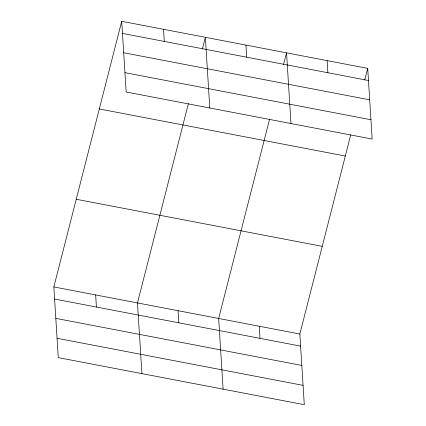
<?xml version="1.0" encoding="UTF-8"?>
<svg xmlns="http://www.w3.org/2000/svg" width="426" height="426" viewBox="0 0 426 426"><rect width="100%" height="100%" fill="white"/><g stroke="black" fill="none" stroke-linecap="round" stroke-linejoin="round"><path stroke-width="0.64" d="M350.752 134.77L299.84 334.011L304.292 404.7L58.282 357.616L53.836 286.927L121.708 21.3L367.718 68.384L372.164 139.073L126.16 91.989L121.708 21.3M188.388 103.694L137.476 302.934L141.922 373.623M202.387 48.91L205.353 37.307L209.8 108.002M269.573 119.232L218.66 318.472L223.107 389.162M283.572 64.448L286.538 52.845L290.985 123.535M364.752 79.987L367.718 68.384M122.475 33.42L368.479 80.503M123.689 52.749L369.699 99.833M124.94 72.66L370.95 119.743M99.311 108.955L345.321 156.038M76.233 199.267L322.242 246.35M53.836 286.927L299.84 334.011M54.597 299.041L300.602 346.125M55.811 318.371L301.821 365.455M57.063 338.287L303.072 385.37M327.125 60.614L327.892 72.734M245.946 45.076L246.707 57.196M259.253 326.241L260.014 338.361M163.531 29.303L164.292 41.423M178.068 310.703L178.829 322.823M95.653 294.93L96.42 307.05"/></g></svg>
